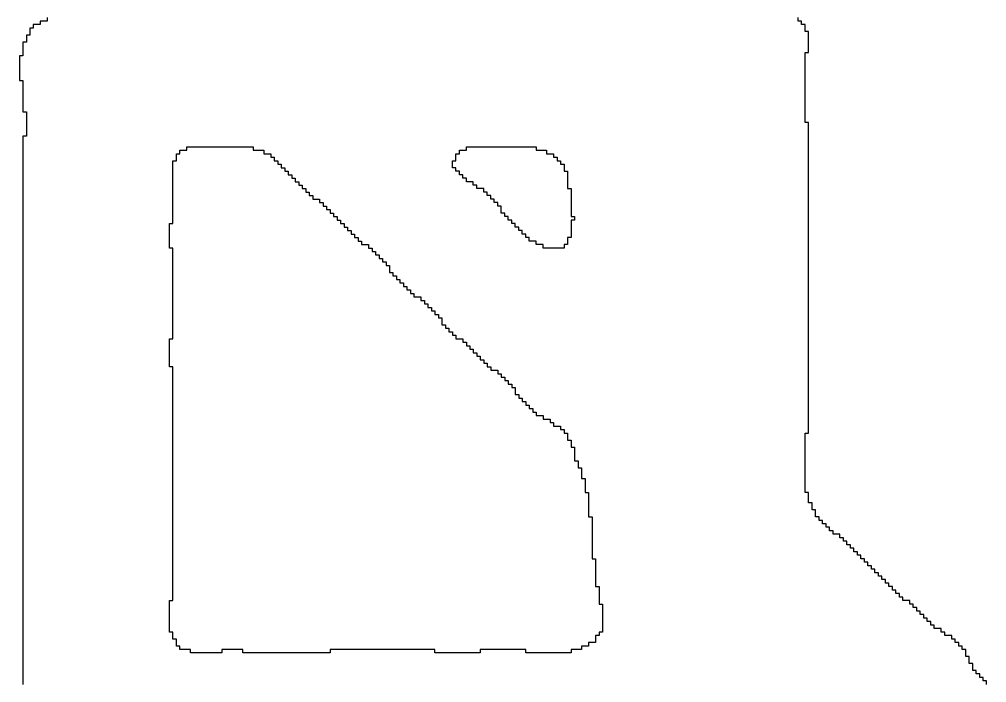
# Model space of a CAD drawing. Header units: millimetres. Extents: x 9.6 to 105, y 7.6 to 66.9.
# Drawn here: x 87.5016 to 87.8803, y 23.5516 to 23.8113 of the extents above; entities that cross this region are included whole.
import ezdxf

# ---------------------------------------------------------------- set-up
doc = ezdxf.new("R2010")
doc.units = ezdxf.units.MM
doc.layers.add('BottomOverlay', color=54, linetype='Continuous')

msp = doc.modelspace()

# ---------------------------------------------------------------- linework, layer by layer
at = {"layer": 'BottomOverlay'}
for p, q in [((87.51257, 23.81065), (87.50984, 23.81065)), ((87.50984, 23.81065), (87.50984, 23.80928)), ((87.51257, 23.81201), (87.51257, 23.81065)), ((87.80648, 23.81065), (87.80648, 23.81201)), ((87.80784, 23.81065), (87.80648, 23.81065)), ((87.80784, 23.80928), (87.80784, 23.81065)), ((87.5071, 23.80791), (87.50573, 23.80791)), ((87.50573, 23.80791), (87.50573, 23.80655)), ((87.50984, 23.80928), (87.5071, 23.80928)), ((87.5071, 23.80928), (87.5071, 23.80791)), ((87.80921, 23.80928), (87.80784, 23.80928)), ((87.80921, 23.80791), (87.80921, 23.80928)), ((87.80921, 23.80655), (87.80921, 23.80791)), ((87.50573, 23.80518), (87.50437, 23.80518)), ((87.50437, 23.80518), (87.50437, 23.80381)), ((87.50437, 23.80381), (87.50437, 23.80245)), ((87.50573, 23.80655), (87.50573, 23.80518)), ((87.81058, 23.80655), (87.80921, 23.80655)), ((87.81058, 23.80518), (87.81058, 23.80655)), ((87.81058, 23.80381), (87.81058, 23.80518)), ((87.81058, 23.80245), (87.81058, 23.80381)), ((87.50437, 23.80245), (87.503, 23.80245)), ((87.503, 23.80245), (87.503, 23.80108)), ((87.503, 23.80108), (87.503, 23.79971)), ((87.503, 23.79971), (87.503, 23.79834)), ((87.81058, 23.80108), (87.81058, 23.80245)), ((87.81058, 23.79971), (87.81058, 23.80108)), ((87.81058, 23.79834), (87.81058, 23.79971)), ((87.503, 23.79698), (87.50163, 23.79698)), ((87.50163, 23.79698), (87.50163, 23.79561)), ((87.50163, 23.79561), (87.50163, 23.79424)), ((87.503, 23.79834), (87.503, 23.79698)), ((87.80921, 23.79698), (87.80921, 23.79834)), ((87.80921, 23.79834), (87.81058, 23.79834)), ((87.80921, 23.79561), (87.80921, 23.79698)), ((87.80921, 23.79424), (87.80921, 23.79561)), ((87.50163, 23.79424), (87.50163, 23.79288)), ((87.50163, 23.79288), (87.50163, 23.79151)), ((87.50163, 23.79151), (87.50163, 23.79014)), ((87.80921, 23.79288), (87.80921, 23.79424)), ((87.80921, 23.79151), (87.80921, 23.79288)), ((87.80921, 23.79014), (87.80921, 23.79151)), ((87.50163, 23.79014), (87.50163, 23.78878)), ((87.50163, 23.78878), (87.50163, 23.78741)), ((87.80921, 23.78878), (87.80921, 23.79014)), ((87.80921, 23.78741), (87.80921, 23.78878)), ((87.50163, 23.78741), (87.503, 23.78741)), ((87.503, 23.78741), (87.503, 23.78604)), ((87.503, 23.78604), (87.503, 23.78467)), ((87.503, 23.78467), (87.503, 23.78331)), ((87.80921, 23.78604), (87.80921, 23.78741)), ((87.80921, 23.78467), (87.80921, 23.78604)), ((87.80921, 23.78331), (87.80921, 23.78467)), ((87.503, 23.78331), (87.503, 23.78194)), ((87.503, 23.78194), (87.503, 23.78057)), ((87.503, 23.78057), (87.503, 23.77921)), ((87.80921, 23.78194), (87.80921, 23.78331)), ((87.80921, 23.78057), (87.80921, 23.78194)), ((87.80921, 23.77921), (87.80921, 23.78057)), ((87.503, 23.77921), (87.503, 23.77784)), ((87.503, 23.77784), (87.503, 23.77647)), ((87.503, 23.77647), (87.503, 23.77511)), ((87.80921, 23.77784), (87.80921, 23.77921)), ((87.80921, 23.77647), (87.80921, 23.77784)), ((87.80921, 23.77511), (87.80921, 23.77647)), ((87.503, 23.77511), (87.50437, 23.77511)), ((87.50437, 23.77511), (87.50437, 23.77374)), ((87.50437, 23.77374), (87.50437, 23.77237)), ((87.80921, 23.77374), (87.80921, 23.77511)), ((87.80921, 23.77237), (87.80921, 23.77374)), ((87.50437, 23.77237), (87.50437, 23.771)), ((87.50437, 23.771), (87.50437, 23.76964)), ((87.50437, 23.76964), (87.50437, 23.76827)), ((87.80921, 23.771), (87.80921, 23.77237)), ((87.81058, 23.771), (87.80921, 23.771)), ((87.81058, 23.76964), (87.81058, 23.771)), ((87.81058, 23.76827), (87.81058, 23.76964)), ((87.50437, 23.76554), (87.503, 23.76554)), ((87.503, 23.76554), (87.503, 23.76417)), ((87.50437, 23.76827), (87.50437, 23.7669)), ((87.50437, 23.7669), (87.50437, 23.76554)), ((87.81058, 23.7669), (87.81058, 23.76827)), ((87.81058, 23.76554), (87.81058, 23.7669)), ((87.81058, 23.76417), (87.81058, 23.76554)), ((87.503, 23.76417), (87.503, 23.7628)), ((87.503, 23.7628), (87.503, 23.76144)), ((87.503, 23.76144), (87.503, 23.76007)), ((87.56725, 23.76007), (87.56725, 23.76144)), ((87.56725, 23.76144), (87.59322, 23.76144)), ((87.59322, 23.76144), (87.59322, 23.76007)), ((87.67661, 23.76007), (87.67661, 23.76144)), ((87.67661, 23.76144), (87.70395, 23.76144)), ((87.70395, 23.76144), (87.70395, 23.76007)), ((87.81058, 23.7628), (87.81058, 23.76417)), ((87.81058, 23.76144), (87.81058, 23.7628)), ((87.81058, 23.76007), (87.81058, 23.76144)), ((87.503, 23.76007), (87.503, 23.7587)), ((87.503, 23.7587), (87.503, 23.75733)), ((87.503, 23.75733), (87.503, 23.75597)), ((87.56315, 23.75733), (87.56315, 23.7587)), ((87.56315, 23.7587), (87.56451, 23.7587)), ((87.56315, 23.75597), (87.56315, 23.75733)), ((87.56451, 23.7587), (87.56451, 23.76007)), ((87.56451, 23.76007), (87.56725, 23.76007)), ((87.59322, 23.76007), (87.59732, 23.76007)), ((87.59732, 23.76007), (87.59732, 23.7587)), ((87.59732, 23.7587), (87.60006, 23.7587)), ((87.60006, 23.7587), (87.60006, 23.75733)), ((87.60006, 23.75733), (87.60142, 23.75733)), ((87.60142, 23.75733), (87.60142, 23.75597)), ((87.67251, 23.75733), (87.67251, 23.7587)), ((87.67251, 23.7587), (87.67388, 23.7587)), ((87.67251, 23.75597), (87.67251, 23.75733)), ((87.67388, 23.7587), (87.67388, 23.76007)), ((87.67388, 23.76007), (87.67661, 23.76007)), ((87.70395, 23.76007), (87.70805, 23.76007)), ((87.70805, 23.76007), (87.70805, 23.7587)), ((87.70805, 23.7587), (87.71078, 23.7587)), ((87.71078, 23.7587), (87.71078, 23.75733)), ((87.71078, 23.75733), (87.71215, 23.75733)), ((87.71215, 23.75733), (87.71215, 23.75597)), ((87.81058, 23.7587), (87.81058, 23.76007)), ((87.81058, 23.75733), (87.81058, 23.7587)), ((87.81058, 23.75597), (87.81058, 23.75733)), ((87.503, 23.75597), (87.503, 23.7546)), ((87.503, 23.7546), (87.503, 23.75323)), ((87.56178, 23.7546), (87.56178, 23.75597)), ((87.56178, 23.75597), (87.56315, 23.75597)), ((87.56178, 23.75323), (87.56178, 23.7546)), ((87.60142, 23.75597), (87.60279, 23.75597)), ((87.60279, 23.75597), (87.60279, 23.7546)), ((87.60279, 23.7546), (87.60416, 23.7546)), ((87.60416, 23.7546), (87.60416, 23.75323)), ((87.67114, 23.7546), (87.67114, 23.75597)), ((87.67114, 23.75597), (87.67251, 23.75597)), ((87.67114, 23.75323), (87.67114, 23.7546)), ((87.71215, 23.75597), (87.71352, 23.75597)), ((87.71352, 23.75597), (87.71352, 23.7546)), ((87.71352, 23.7546), (87.71489, 23.7546)), ((87.71489, 23.7546), (87.71489, 23.75323)), ((87.81058, 23.7546), (87.81058, 23.75597)), ((87.81058, 23.75323), (87.81058, 23.7546)), ((87.503, 23.75323), (87.503, 23.75187)), ((87.503, 23.75187), (87.503, 23.7505)), ((87.503, 23.7505), (87.503, 23.74913)), ((87.56178, 23.75187), (87.56178, 23.75323)), ((87.56178, 23.7505), (87.56178, 23.75187)), ((87.56178, 23.74913), (87.56178, 23.7505)), ((87.60416, 23.75323), (87.60552, 23.75323)), ((87.60552, 23.75323), (87.60552, 23.75187)), ((87.60552, 23.75187), (87.60689, 23.75187)), ((87.60689, 23.75187), (87.60689, 23.7505)), ((87.60689, 23.7505), (87.60826, 23.7505)), ((87.60826, 23.7505), (87.60826, 23.74913)), ((87.67251, 23.75323), (87.67114, 23.75323)), ((87.67251, 23.75187), (87.67251, 23.75323)), ((87.67388, 23.75187), (87.67251, 23.75187)), ((87.67388, 23.7505), (87.67388, 23.75187)), ((87.67524, 23.7505), (87.67388, 23.7505)), ((87.67524, 23.74913), (87.67524, 23.7505)), ((87.71489, 23.75323), (87.71489, 23.75187)), ((87.71489, 23.75187), (87.71625, 23.75187)), ((87.71625, 23.75187), (87.71625, 23.7505)), ((87.71625, 23.7505), (87.71625, 23.74913)), ((87.81058, 23.75187), (87.81058, 23.75323)), ((87.81058, 23.7505), (87.81058, 23.75187)), ((87.81058, 23.74913), (87.81058, 23.7505)), ((87.503, 23.74913), (87.503, 23.74777)), ((87.503, 23.74777), (87.503, 23.7464)), ((87.503, 23.7464), (87.503, 23.74503)), ((87.56178, 23.74777), (87.56178, 23.74913)), ((87.56178, 23.7464), (87.56178, 23.74777)), ((87.56178, 23.74503), (87.56178, 23.7464)), ((87.60826, 23.74913), (87.60963, 23.74913)), ((87.60963, 23.74913), (87.60963, 23.74777)), ((87.60963, 23.74777), (87.61099, 23.74777)), ((87.61099, 23.74777), (87.61099, 23.7464)), ((87.61099, 23.7464), (87.61236, 23.7464)), ((87.61236, 23.7464), (87.61236, 23.74503)), ((87.67661, 23.74913), (87.67524, 23.74913)), ((87.67661, 23.74777), (87.67661, 23.74913)), ((87.67934, 23.74777), (87.67661, 23.74777)), ((87.67934, 23.7464), (87.67934, 23.74777)), ((87.68071, 23.7464), (87.67934, 23.7464)), ((87.68071, 23.74503), (87.68071, 23.7464)), ((87.71625, 23.74913), (87.71625, 23.74777)), ((87.71625, 23.74777), (87.71625, 23.7464)), ((87.71625, 23.7464), (87.71625, 23.74503)), ((87.81058, 23.74777), (87.81058, 23.74913)), ((87.81058, 23.7464), (87.81058, 23.74777)), ((87.81058, 23.74503), (87.81058, 23.7464)), ((87.503, 23.74503), (87.503, 23.74366)), ((87.503, 23.74366), (87.503, 23.7423)), ((87.503, 23.7423), (87.503, 23.74093)), ((87.56178, 23.74366), (87.56178, 23.74503)), ((87.56178, 23.7423), (87.56178, 23.74366)), ((87.56178, 23.74093), (87.56178, 23.7423)), ((87.61236, 23.74503), (87.61373, 23.74503)), ((87.61373, 23.74503), (87.61373, 23.74366)), ((87.61373, 23.74366), (87.6151, 23.74366)), ((87.6151, 23.74366), (87.6151, 23.7423)), ((87.6151, 23.7423), (87.61646, 23.7423)), ((87.61646, 23.7423), (87.61646, 23.74093)), ((87.68344, 23.74503), (87.68071, 23.74503)), ((87.68344, 23.74366), (87.68344, 23.74503)), ((87.68481, 23.74366), (87.68344, 23.74366)), ((87.68481, 23.7423), (87.68481, 23.74366)), ((87.68618, 23.7423), (87.68481, 23.7423)), ((87.68618, 23.74093), (87.68618, 23.7423)), ((87.71625, 23.74503), (87.71762, 23.74503)), ((87.71762, 23.74503), (87.71762, 23.74366)), ((87.71762, 23.74366), (87.71762, 23.7423)), ((87.71762, 23.7423), (87.71762, 23.74093)), ((87.81058, 23.74366), (87.81058, 23.74503)), ((87.81058, 23.7423), (87.81058, 23.74366)), ((87.81058, 23.74093), (87.81058, 23.7423)), ((87.503, 23.74093), (87.503, 23.73956)), ((87.503, 23.73956), (87.503, 23.73819)), ((87.56178, 23.73956), (87.56178, 23.74093)), ((87.56178, 23.73819), (87.56178, 23.73956)), ((87.61646, 23.74093), (87.61919, 23.74093)), ((87.61919, 23.74093), (87.61919, 23.73956)), ((87.61919, 23.73956), (87.62056, 23.73956)), ((87.62056, 23.73956), (87.62056, 23.73819)), ((87.68755, 23.74093), (87.68618, 23.74093)), ((87.68755, 23.73956), (87.68755, 23.74093)), ((87.68891, 23.73956), (87.68755, 23.73956)), ((87.68891, 23.73819), (87.68891, 23.73956)), ((87.71762, 23.74093), (87.71762, 23.73956)), ((87.71762, 23.73956), (87.71762, 23.73819)), ((87.81058, 23.73956), (87.81058, 23.74093)), ((87.81058, 23.73819), (87.81058, 23.73956)), ((87.503, 23.73819), (87.503, 23.73683)), ((87.503, 23.73683), (87.503, 23.73546)), ((87.503, 23.73546), (87.503, 23.7341)), ((87.56178, 23.73683), (87.56178, 23.73819)), ((87.56178, 23.73546), (87.56178, 23.73683)), ((87.56178, 23.7341), (87.56178, 23.73546)), ((87.62056, 23.73819), (87.62193, 23.73819)), ((87.62193, 23.73819), (87.62193, 23.73683)), ((87.62193, 23.73683), (87.6233, 23.73683)), ((87.6233, 23.73683), (87.6233, 23.73546)), ((87.6233, 23.73546), (87.62466, 23.73546)), ((87.62466, 23.73546), (87.62466, 23.7341)), ((87.69028, 23.73819), (87.68891, 23.73819)), ((87.69028, 23.73683), (87.69028, 23.73819)), ((87.69028, 23.73546), (87.69028, 23.73683)), ((87.69165, 23.73546), (87.69028, 23.73546)), ((87.69165, 23.7341), (87.69165, 23.73546)), ((87.71762, 23.73819), (87.71762, 23.73683)), ((87.71762, 23.73683), (87.71762, 23.73546)), ((87.71762, 23.73546), (87.71762, 23.7341)), ((87.81058, 23.73683), (87.81058, 23.73819)), ((87.81058, 23.73546), (87.81058, 23.73683)), ((87.81058, 23.7341), (87.81058, 23.73546)), ((87.503, 23.7341), (87.503, 23.73273)), ((87.503, 23.73273), (87.503, 23.73136)), ((87.503, 23.73136), (87.503, 23.72999)), ((87.56041, 23.72999), (87.56041, 23.73136)), ((87.56041, 23.73136), (87.56178, 23.73136)), ((87.56178, 23.73273), (87.56178, 23.7341)), ((87.56178, 23.73136), (87.56178, 23.73273)), ((87.62466, 23.7341), (87.62603, 23.7341)), ((87.62603, 23.7341), (87.62603, 23.73273)), ((87.62603, 23.73273), (87.6274, 23.73273)), ((87.6274, 23.73273), (87.6274, 23.73136)), ((87.6274, 23.73136), (87.62876, 23.73136)), ((87.62876, 23.73136), (87.62876, 23.72999)), ((87.69301, 23.7341), (87.69165, 23.7341)), ((87.69301, 23.73273), (87.69301, 23.7341)), ((87.69438, 23.73273), (87.69301, 23.73273)), ((87.69438, 23.73136), (87.69438, 23.73273)), ((87.69575, 23.73136), (87.69438, 23.73136)), ((87.69575, 23.72999), (87.69575, 23.73136)), ((87.71762, 23.7341), (87.71899, 23.7341)), ((87.71899, 23.73273), (87.71762, 23.73273)), ((87.71762, 23.73273), (87.71762, 23.73136)), ((87.71762, 23.73136), (87.71762, 23.72999)), ((87.71899, 23.7341), (87.71899, 23.73273)), ((87.81058, 23.73273), (87.81058, 23.7341)), ((87.81058, 23.73136), (87.81058, 23.73273)), ((87.81058, 23.72999), (87.81058, 23.73136)), ((87.503, 23.72999), (87.503, 23.72863)), ((87.503, 23.72863), (87.503, 23.72726)), ((87.503, 23.72726), (87.503, 23.72589)), ((87.56041, 23.72863), (87.56041, 23.72999)), ((87.56041, 23.72726), (87.56041, 23.72863)), ((87.56041, 23.72589), (87.56041, 23.72726)), ((87.62876, 23.72999), (87.63013, 23.72999)), ((87.63013, 23.72999), (87.63013, 23.72863)), ((87.63013, 23.72863), (87.6315, 23.72863)), ((87.6315, 23.72863), (87.6315, 23.72726)), ((87.6315, 23.72726), (87.63287, 23.72726)), ((87.63287, 23.72726), (87.63287, 23.72589)), ((87.69711, 23.72999), (87.69575, 23.72999)), ((87.69711, 23.72863), (87.69711, 23.72999)), ((87.69848, 23.72863), (87.69711, 23.72863)), ((87.69848, 23.72726), (87.69848, 23.72863)), ((87.69985, 23.72726), (87.69848, 23.72726)), ((87.69985, 23.72589), (87.69985, 23.72726)), ((87.71762, 23.72999), (87.71762, 23.72863)), ((87.71762, 23.72863), (87.71762, 23.72726)), ((87.71762, 23.72726), (87.71762, 23.72589)), ((87.81058, 23.72863), (87.81058, 23.72999)), ((87.81058, 23.72726), (87.81058, 23.72863)), ((87.81058, 23.72589), (87.81058, 23.72726)), ((87.503, 23.72589), (87.503, 23.72452)), ((87.503, 23.72452), (87.503, 23.72316)), ((87.56041, 23.72452), (87.56041, 23.72589)), ((87.56041, 23.72316), (87.56041, 23.72452)), ((87.63287, 23.72589), (87.63423, 23.72589)), ((87.63423, 23.72589), (87.63423, 23.72452)), ((87.63423, 23.72452), (87.6356, 23.72452)), ((87.6356, 23.72452), (87.6356, 23.72316)), ((87.70122, 23.72589), (87.69985, 23.72589)), ((87.70122, 23.72452), (87.70122, 23.72589)), ((87.70395, 23.72452), (87.70122, 23.72452)), ((87.70395, 23.72316), (87.70395, 23.72452)), ((87.71762, 23.72589), (87.71625, 23.72589)), ((87.71625, 23.72589), (87.71625, 23.72452)), ((87.71625, 23.72452), (87.71625, 23.72316)), ((87.81058, 23.72452), (87.81058, 23.72589)), ((87.81058, 23.72316), (87.81058, 23.72452)), ((87.503, 23.72316), (87.503, 23.72179)), ((87.503, 23.72179), (87.503, 23.72042)), ((87.503, 23.72042), (87.503, 23.71906)), ((87.56041, 23.72179), (87.56041, 23.72316)), ((87.56178, 23.72179), (87.56041, 23.72179)), ((87.56178, 23.72042), (87.56178, 23.72179)), ((87.56178, 23.71906), (87.56178, 23.72042)), ((87.6356, 23.72316), (87.63833, 23.72316)), ((87.63833, 23.72316), (87.63833, 23.72179)), ((87.63833, 23.72179), (87.6397, 23.72179)), ((87.6397, 23.72179), (87.6397, 23.72042)), ((87.6397, 23.72042), (87.64107, 23.72042)), ((87.64107, 23.72042), (87.64107, 23.71906)), ((87.70669, 23.72316), (87.70395, 23.72316)), ((87.70669, 23.72179), (87.70669, 23.72316)), ((87.71489, 23.72179), (87.70669, 23.72179)), ((87.71625, 23.72316), (87.71489, 23.72316)), ((87.71489, 23.72316), (87.71489, 23.72179)), ((87.81058, 23.72179), (87.81058, 23.72316)), ((87.81058, 23.72042), (87.81058, 23.72179)), ((87.81058, 23.71906), (87.81058, 23.72042)), ((87.503, 23.71906), (87.503, 23.71769)), ((87.503, 23.71769), (87.503, 23.71632)), ((87.503, 23.71632), (87.503, 23.71496)), ((87.56178, 23.71769), (87.56178, 23.71906)), ((87.56178, 23.71632), (87.56178, 23.71769)), ((87.56178, 23.71496), (87.56178, 23.71632)), ((87.64107, 23.71906), (87.64243, 23.71906)), ((87.64243, 23.71906), (87.64243, 23.71769)), ((87.64243, 23.71769), (87.6438, 23.71769)), ((87.6438, 23.71769), (87.6438, 23.71632)), ((87.6438, 23.71632), (87.64517, 23.71632)), ((87.64517, 23.71632), (87.64517, 23.71496)), ((87.81058, 23.71769), (87.81058, 23.71906)), ((87.81058, 23.71632), (87.81058, 23.71769)), ((87.81058, 23.71496), (87.81058, 23.71632)), ((87.503, 23.71496), (87.503, 23.71359)), ((87.503, 23.71359), (87.503, 23.71222)), ((87.503, 23.71222), (87.503, 23.71085)), ((87.56178, 23.71359), (87.56178, 23.71496)), ((87.56178, 23.71222), (87.56178, 23.71359)), ((87.56178, 23.71085), (87.56178, 23.71222)), ((87.64517, 23.71496), (87.64654, 23.71496)), ((87.64654, 23.71496), (87.64654, 23.71359)), ((87.64654, 23.71359), (87.64654, 23.71222)), ((87.64654, 23.71222), (87.6479, 23.71222)), ((87.6479, 23.71222), (87.6479, 23.71085)), ((87.81058, 23.71359), (87.81058, 23.71496)), ((87.81058, 23.71222), (87.81058, 23.71359)), ((87.81058, 23.71085), (87.81058, 23.71222)), ((87.503, 23.71085), (87.503, 23.70949)), ((87.503, 23.70949), (87.503, 23.70812)), ((87.503, 23.70812), (87.503, 23.70675)), ((87.56178, 23.70949), (87.56178, 23.71085)), ((87.56178, 23.70812), (87.56178, 23.70949)), ((87.56178, 23.70675), (87.56178, 23.70812)), ((87.6479, 23.71085), (87.64927, 23.71085)), ((87.64927, 23.71085), (87.64927, 23.70949)), ((87.64927, 23.70949), (87.65064, 23.70949)), ((87.65064, 23.70949), (87.65064, 23.70812)), ((87.65064, 23.70812), (87.652, 23.70812)), ((87.652, 23.70812), (87.652, 23.70675)), ((87.81058, 23.70949), (87.81058, 23.71085)), ((87.81058, 23.70812), (87.81058, 23.70949)), ((87.81058, 23.70675), (87.81058, 23.70812)), ((87.503, 23.70675), (87.503, 23.70539)), ((87.503, 23.70539), (87.503, 23.70402)), ((87.56178, 23.70539), (87.56178, 23.70675)), ((87.56178, 23.70402), (87.56178, 23.70539)), ((87.652, 23.70675), (87.65337, 23.70675)), ((87.65337, 23.70675), (87.65337, 23.70539)), ((87.65337, 23.70539), (87.65474, 23.70539)), ((87.65474, 23.70539), (87.65474, 23.70402)), ((87.81058, 23.70539), (87.81058, 23.70675)), ((87.81058, 23.70402), (87.81058, 23.70539)), ((87.503, 23.70402), (87.503, 23.70265)), ((87.503, 23.70265), (87.503, 23.70129)), ((87.503, 23.70129), (87.503, 23.69992)), ((87.56178, 23.70265), (87.56178, 23.70402)), ((87.56178, 23.70129), (87.56178, 23.70265)), ((87.56178, 23.69992), (87.56178, 23.70129)), ((87.65474, 23.70402), (87.6561, 23.70402)), ((87.6561, 23.70402), (87.6561, 23.70265)), ((87.6561, 23.70265), (87.65884, 23.70265)), ((87.65884, 23.70265), (87.65884, 23.70129)), ((87.65884, 23.70129), (87.66021, 23.70129)), ((87.66021, 23.70129), (87.66021, 23.69992)), ((87.81058, 23.70265), (87.81058, 23.70402)), ((87.81058, 23.70129), (87.81058, 23.70265)), ((87.81058, 23.69992), (87.81058, 23.70129)), ((87.503, 23.69992), (87.503, 23.69855)), ((87.503, 23.69855), (87.503, 23.69719)), ((87.503, 23.69719), (87.503, 23.69582)), ((87.56178, 23.69855), (87.56178, 23.69992)), ((87.56178, 23.69719), (87.56178, 23.69855)), ((87.56178, 23.69582), (87.56178, 23.69719)), ((87.66021, 23.69992), (87.66157, 23.69992)), ((87.66157, 23.69992), (87.66157, 23.69855)), ((87.66157, 23.69855), (87.66294, 23.69855)), ((87.66294, 23.69855), (87.66294, 23.69719)), ((87.66294, 23.69719), (87.66431, 23.69719)), ((87.66431, 23.69719), (87.66431, 23.69582)), ((87.81058, 23.69855), (87.81058, 23.69992)), ((87.81058, 23.69719), (87.81058, 23.69855)), ((87.81058, 23.69582), (87.81058, 23.69719)), ((87.503, 23.69582), (87.503, 23.69445)), ((87.503, 23.69445), (87.503, 23.69308)), ((87.503, 23.69308), (87.503, 23.69172)), ((87.56178, 23.69445), (87.56178, 23.69582)), ((87.56178, 23.69308), (87.56178, 23.69445)), ((87.56178, 23.69172), (87.56178, 23.69308)), ((87.66431, 23.69582), (87.66567, 23.69582)), ((87.66567, 23.69582), (87.66567, 23.69445)), ((87.66567, 23.69445), (87.66704, 23.69445)), ((87.66704, 23.69445), (87.66704, 23.69308)), ((87.66704, 23.69308), (87.66704, 23.69172)), ((87.81058, 23.69445), (87.81058, 23.69582)), ((87.81058, 23.69308), (87.81058, 23.69445)), ((87.81058, 23.69172), (87.81058, 23.69308)), ((87.503, 23.69172), (87.503, 23.69035)), ((87.503, 23.69035), (87.503, 23.68898)), ((87.56178, 23.69035), (87.56178, 23.69172)), ((87.56178, 23.68898), (87.56178, 23.69035)), ((87.66704, 23.69172), (87.66841, 23.69172)), ((87.66841, 23.69172), (87.66841, 23.69035)), ((87.66841, 23.69035), (87.66977, 23.69035)), ((87.66977, 23.69035), (87.66977, 23.68898)), ((87.81058, 23.69035), (87.81058, 23.69172)), ((87.81058, 23.68898), (87.81058, 23.69035)), ((87.503, 23.68898), (87.503, 23.68762)), ((87.503, 23.68762), (87.503, 23.68625)), ((87.503, 23.68625), (87.503, 23.68488)), ((87.56041, 23.68488), (87.56041, 23.68625)), ((87.56041, 23.68625), (87.56178, 23.68625)), ((87.56178, 23.68762), (87.56178, 23.68898)), ((87.56178, 23.68625), (87.56178, 23.68762)), ((87.66977, 23.68898), (87.67114, 23.68898)), ((87.67114, 23.68898), (87.67114, 23.68762)), ((87.67114, 23.68762), (87.67251, 23.68762)), ((87.67251, 23.68762), (87.67251, 23.68625)), ((87.67251, 23.68625), (87.67524, 23.68625)), ((87.67524, 23.68625), (87.67524, 23.68488)), ((87.81058, 23.68762), (87.81058, 23.68898)), ((87.81058, 23.68625), (87.81058, 23.68762)), ((87.81058, 23.68488), (87.81058, 23.68625)), ((87.503, 23.68488), (87.503, 23.68352)), ((87.503, 23.68352), (87.503, 23.68215)), ((87.503, 23.68215), (87.503, 23.68078)), ((87.56041, 23.68352), (87.56041, 23.68488)), ((87.56041, 23.68215), (87.56041, 23.68352)), ((87.56041, 23.68078), (87.56041, 23.68215)), ((87.67524, 23.68488), (87.67661, 23.68488)), ((87.67661, 23.68488), (87.67661, 23.68352)), ((87.67661, 23.68352), (87.67798, 23.68352)), ((87.67798, 23.68352), (87.67798, 23.68215)), ((87.67798, 23.68215), (87.67934, 23.68215)), ((87.67934, 23.68215), (87.67934, 23.68078)), ((87.81058, 23.68352), (87.81058, 23.68488)), ((87.81058, 23.68215), (87.81058, 23.68352)), ((87.81058, 23.68078), (87.81058, 23.68215)), ((87.503, 23.68078), (87.503, 23.67941)), ((87.503, 23.67941), (87.503, 23.67805)), ((87.503, 23.67805), (87.503, 23.67668)), ((87.56041, 23.67941), (87.56041, 23.68078)), ((87.56041, 23.67805), (87.56041, 23.67941)), ((87.56041, 23.67668), (87.56041, 23.67805)), ((87.67934, 23.68078), (87.68071, 23.68078)), ((87.68071, 23.68078), (87.68071, 23.67941)), ((87.68071, 23.67941), (87.68208, 23.67941)), ((87.68208, 23.67941), (87.68208, 23.67805)), ((87.68208, 23.67805), (87.68344, 23.67805)), ((87.68344, 23.67805), (87.68344, 23.67668)), ((87.81058, 23.67941), (87.81058, 23.68078)), ((87.81058, 23.67805), (87.81058, 23.67941)), ((87.81058, 23.67668), (87.81058, 23.67805)), ((87.503, 23.67668), (87.503, 23.67531)), ((87.503, 23.67531), (87.503, 23.67395)), ((87.56041, 23.67531), (87.56041, 23.67668)), ((87.56178, 23.67531), (87.56041, 23.67531)), ((87.56178, 23.67395), (87.56178, 23.67531)), ((87.68344, 23.67668), (87.68481, 23.67668)), ((87.68481, 23.67668), (87.68481, 23.67531)), ((87.68481, 23.67531), (87.68618, 23.67531)), ((87.68618, 23.67531), (87.68618, 23.67395)), ((87.81058, 23.67531), (87.81058, 23.67668)), ((87.81058, 23.67395), (87.81058, 23.67531)), ((87.503, 23.67395), (87.503, 23.67258)), ((87.503, 23.67258), (87.503, 23.67121)), ((87.503, 23.67121), (87.503, 23.66985)), ((87.56178, 23.67258), (87.56178, 23.67395)), ((87.56178, 23.67121), (87.56178, 23.67258)), ((87.56178, 23.66985), (87.56178, 23.67121)), ((87.68618, 23.67395), (87.68891, 23.67395)), ((87.68891, 23.67395), (87.68891, 23.67258)), ((87.68891, 23.67258), (87.69028, 23.67258)), ((87.69028, 23.67258), (87.69028, 23.67121)), ((87.69028, 23.67121), (87.69165, 23.67121)), ((87.69165, 23.67121), (87.69165, 23.66985)), ((87.81058, 23.67258), (87.81058, 23.67395)), ((87.81058, 23.67121), (87.81058, 23.67258)), ((87.81058, 23.66985), (87.81058, 23.67121)), ((87.503, 23.66985), (87.503, 23.66848)), ((87.503, 23.66848), (87.503, 23.66711)), ((87.503, 23.66711), (87.503, 23.66574)), ((87.56178, 23.66848), (87.56178, 23.66985)), ((87.56178, 23.66711), (87.56178, 23.66848)), ((87.56178, 23.66574), (87.56178, 23.66711)), ((87.69165, 23.66985), (87.69301, 23.66985)), ((87.69301, 23.66985), (87.69301, 23.66848)), ((87.69301, 23.66848), (87.69438, 23.66848)), ((87.69438, 23.66848), (87.69438, 23.66711)), ((87.69438, 23.66711), (87.69575, 23.66711)), ((87.69575, 23.66711), (87.69575, 23.66574)), ((87.81058, 23.66848), (87.81058, 23.66985)), ((87.81058, 23.66711), (87.81058, 23.66848)), ((87.81058, 23.66574), (87.81058, 23.66711)), ((87.503, 23.66574), (87.503, 23.66438)), ((87.503, 23.66438), (87.503, 23.66301)), ((87.503, 23.66301), (87.503, 23.66164)), ((87.56178, 23.66438), (87.56178, 23.66574)), ((87.56178, 23.66301), (87.56178, 23.66438)), ((87.56178, 23.66164), (87.56178, 23.66301)), ((87.69575, 23.66574), (87.69575, 23.66438)), ((87.69575, 23.66438), (87.69711, 23.66438)), ((87.69711, 23.66438), (87.69711, 23.66301)), ((87.69711, 23.66301), (87.69848, 23.66301)), ((87.69848, 23.66301), (87.69848, 23.66164)), ((87.81058, 23.66438), (87.81058, 23.66574)), ((87.81058, 23.66301), (87.81058, 23.66438)), ((87.81058, 23.66164), (87.81058, 23.66301)), ((87.503, 23.66164), (87.503, 23.66028)), ((87.503, 23.66028), (87.503, 23.65891)), ((87.503, 23.65891), (87.503, 23.65754)), ((87.56178, 23.66028), (87.56178, 23.66164)), ((87.56178, 23.65891), (87.56178, 23.66028)), ((87.56178, 23.65754), (87.56178, 23.65891)), ((87.69848, 23.66164), (87.69985, 23.66164)), ((87.69985, 23.66164), (87.69985, 23.66028)), ((87.69985, 23.66028), (87.70122, 23.66028)), ((87.70122, 23.66028), (87.70122, 23.65891)), ((87.70122, 23.65891), (87.70258, 23.65891)), ((87.70258, 23.65891), (87.70258, 23.65754)), ((87.81058, 23.66028), (87.81058, 23.66164)), ((87.81058, 23.65891), (87.81058, 23.66028)), ((87.81058, 23.65754), (87.81058, 23.65891)), ((87.503, 23.65754), (87.503, 23.65618)), ((87.503, 23.65618), (87.503, 23.65481)), ((87.56178, 23.65618), (87.56178, 23.65754)), ((87.56178, 23.65481), (87.56178, 23.65618)), ((87.70258, 23.65754), (87.70395, 23.65754)), ((87.70395, 23.65754), (87.70395, 23.65618)), ((87.70395, 23.65618), (87.70669, 23.65618)), ((87.70669, 23.65618), (87.70669, 23.65481)), ((87.81058, 23.65618), (87.81058, 23.65754)), ((87.81058, 23.65481), (87.81058, 23.65618)), ((87.503, 23.65481), (87.503, 23.65344)), ((87.503, 23.65344), (87.503, 23.65207)), ((87.503, 23.65207), (87.503, 23.65071)), ((87.56178, 23.65344), (87.56178, 23.65481)), ((87.56178, 23.65207), (87.56178, 23.65344)), ((87.56178, 23.65071), (87.56178, 23.65207)), ((87.70669, 23.65481), (87.70942, 23.65481)), ((87.70942, 23.65481), (87.70942, 23.65344)), ((87.70942, 23.65344), (87.71078, 23.65344)), ((87.71078, 23.65344), (87.71078, 23.65207)), ((87.71078, 23.65207), (87.71352, 23.65207)), ((87.71352, 23.65207), (87.71352, 23.65071)), ((87.81058, 23.65344), (87.81058, 23.65481)), ((87.81058, 23.65207), (87.81058, 23.65344)), ((87.81058, 23.65071), (87.81058, 23.65207)), ((87.503, 23.65071), (87.503, 23.64934)), ((87.503, 23.64934), (87.503, 23.64797)), ((87.503, 23.64797), (87.503, 23.6466)), ((87.56178, 23.64934), (87.56178, 23.65071)), ((87.56178, 23.64797), (87.56178, 23.64934)), ((87.56178, 23.6466), (87.56178, 23.64797)), ((87.71352, 23.65071), (87.71489, 23.65071)), ((87.71489, 23.65071), (87.71489, 23.64934)), ((87.71489, 23.64934), (87.71625, 23.64934)), ((87.71625, 23.64934), (87.71625, 23.64797)), ((87.71625, 23.64797), (87.71625, 23.6466)), ((87.80921, 23.64797), (87.80921, 23.64934)), ((87.80921, 23.64934), (87.81058, 23.64934)), ((87.80921, 23.6466), (87.80921, 23.64797)), ((87.81058, 23.64934), (87.81058, 23.65071)), ((87.503, 23.6466), (87.503, 23.64524)), ((87.503, 23.64524), (87.503, 23.64387)), ((87.503, 23.64387), (87.503, 23.64251)), ((87.56178, 23.64524), (87.56178, 23.6466)), ((87.56178, 23.64387), (87.56178, 23.64524)), ((87.56178, 23.64251), (87.56178, 23.64387)), ((87.71625, 23.6466), (87.71762, 23.6466)), ((87.71762, 23.6466), (87.71762, 23.64524)), ((87.71762, 23.64524), (87.71762, 23.64387)), ((87.71762, 23.64387), (87.71899, 23.64387)), ((87.71899, 23.64387), (87.71899, 23.64251)), ((87.80921, 23.64524), (87.80921, 23.6466)), ((87.80921, 23.64387), (87.80921, 23.64524)), ((87.80921, 23.64251), (87.80921, 23.64387)), ((87.503, 23.64251), (87.503, 23.64114)), ((87.503, 23.64114), (87.503, 23.63977)), ((87.56178, 23.64114), (87.56178, 23.64251)), ((87.56178, 23.63977), (87.56178, 23.64114)), ((87.71899, 23.64251), (87.71899, 23.64114)), ((87.71899, 23.64114), (87.71899, 23.63977)), ((87.80921, 23.64114), (87.80921, 23.64251)), ((87.80921, 23.63977), (87.80921, 23.64114)), ((87.503, 23.63977), (87.503, 23.6384)), ((87.503, 23.6384), (87.503, 23.63704)), ((87.503, 23.63704), (87.503, 23.63567)), ((87.56178, 23.6384), (87.56178, 23.63977)), ((87.56178, 23.63704), (87.56178, 23.6384)), ((87.56178, 23.63567), (87.56178, 23.63704)), ((87.71899, 23.63977), (87.71899, 23.6384)), ((87.71899, 23.6384), (87.72035, 23.6384)), ((87.72035, 23.6384), (87.72035, 23.63704)), ((87.72035, 23.63704), (87.72035, 23.63567)), ((87.80921, 23.6384), (87.80921, 23.63977)), ((87.80921, 23.63704), (87.80921, 23.6384)), ((87.80921, 23.63567), (87.80921, 23.63704)), ((87.503, 23.63567), (87.503, 23.6343)), ((87.503, 23.6343), (87.503, 23.63293)), ((87.503, 23.63293), (87.503, 23.63157)), ((87.56178, 23.6343), (87.56178, 23.63567)), ((87.56178, 23.63293), (87.56178, 23.6343)), ((87.56178, 23.63157), (87.56178, 23.63293)), ((87.72035, 23.63567), (87.72172, 23.63567)), ((87.72172, 23.63567), (87.72172, 23.6343)), ((87.72172, 23.6343), (87.72172, 23.63293)), ((87.72172, 23.63293), (87.72172, 23.63157)), ((87.80921, 23.6343), (87.80921, 23.63567)), ((87.80921, 23.63293), (87.80921, 23.6343)), ((87.80921, 23.63157), (87.80921, 23.63293)), ((87.503, 23.63157), (87.503, 23.6302)), ((87.503, 23.6302), (87.503, 23.62884)), ((87.503, 23.62884), (87.503, 23.62747)), ((87.56178, 23.6302), (87.56178, 23.63157)), ((87.56178, 23.62884), (87.56178, 23.6302)), ((87.56178, 23.62747), (87.56178, 23.62884)), ((87.72172, 23.63157), (87.72309, 23.63157)), ((87.72309, 23.63157), (87.72309, 23.6302)), ((87.72309, 23.6302), (87.72309, 23.62884)), ((87.72309, 23.62884), (87.72309, 23.62747)), ((87.80921, 23.6302), (87.80921, 23.63157)), ((87.80921, 23.62884), (87.80921, 23.6302)), ((87.80921, 23.62747), (87.80921, 23.62884)), ((87.503, 23.62747), (87.503, 23.6261)), ((87.503, 23.6261), (87.503, 23.62473)), ((87.56178, 23.6261), (87.56178, 23.62747)), ((87.56178, 23.62473), (87.56178, 23.6261)), ((87.72309, 23.62747), (87.72309, 23.6261)), ((87.72309, 23.6261), (87.72445, 23.6261)), ((87.72445, 23.6261), (87.72445, 23.62473)), ((87.80921, 23.6261), (87.80921, 23.62747)), ((87.81058, 23.6261), (87.80921, 23.6261)), ((87.81058, 23.62473), (87.81058, 23.6261)), ((87.503, 23.62473), (87.503, 23.62337)), ((87.503, 23.62337), (87.503, 23.622)), ((87.503, 23.622), (87.503, 23.62063)), ((87.56178, 23.62337), (87.56178, 23.62473)), ((87.56178, 23.622), (87.56178, 23.62337)), ((87.56178, 23.62063), (87.56178, 23.622)), ((87.72445, 23.62473), (87.72445, 23.62337)), ((87.72445, 23.62337), (87.72445, 23.622)), ((87.72445, 23.622), (87.72445, 23.62063)), ((87.81058, 23.62337), (87.81058, 23.62473)), ((87.81058, 23.622), (87.81058, 23.62337)), ((87.81195, 23.622), (87.81058, 23.622)), ((87.81195, 23.62063), (87.81195, 23.622)), ((87.503, 23.62063), (87.503, 23.61926)), ((87.503, 23.61926), (87.503, 23.6179)), ((87.503, 23.6179), (87.503, 23.61653)), ((87.56178, 23.61926), (87.56178, 23.62063)), ((87.56178, 23.6179), (87.56178, 23.61926)), ((87.56178, 23.61653), (87.56178, 23.6179)), ((87.72445, 23.62063), (87.72445, 23.61926)), ((87.72445, 23.61926), (87.72445, 23.6179)), ((87.72445, 23.6179), (87.72445, 23.61653)), ((87.81195, 23.61926), (87.81195, 23.62063)), ((87.81331, 23.61926), (87.81195, 23.61926)), ((87.81331, 23.6179), (87.81331, 23.61926)), ((87.81331, 23.61653), (87.81331, 23.6179)), ((87.503, 23.61653), (87.503, 23.61516)), ((87.503, 23.61516), (87.503, 23.6138)), ((87.503, 23.6138), (87.503, 23.61243)), ((87.56178, 23.61516), (87.56178, 23.61653)), ((87.56178, 23.6138), (87.56178, 23.61516)), ((87.56178, 23.61243), (87.56178, 23.6138)), ((87.72445, 23.61653), (87.72582, 23.61653)), ((87.72582, 23.61653), (87.72582, 23.61516)), ((87.72582, 23.61516), (87.72582, 23.6138)), ((87.72582, 23.6138), (87.72582, 23.61243)), ((87.81468, 23.61653), (87.81331, 23.61653)), ((87.81468, 23.61516), (87.81468, 23.61653)), ((87.81604, 23.61516), (87.81468, 23.61516)), ((87.81604, 23.6138), (87.81604, 23.61516)), ((87.81741, 23.6138), (87.81604, 23.6138)), ((87.81741, 23.61243), (87.81741, 23.6138)), ((87.503, 23.61243), (87.503, 23.61106)), ((87.503, 23.61106), (87.503, 23.6097)), ((87.503, 23.6097), (87.503, 23.60833)), ((87.56178, 23.61106), (87.56178, 23.61243)), ((87.56178, 23.6097), (87.56178, 23.61106)), ((87.56178, 23.60833), (87.56178, 23.6097)), ((87.72582, 23.61243), (87.72582, 23.61106)), ((87.72582, 23.61106), (87.72582, 23.6097)), ((87.72582, 23.6097), (87.72582, 23.60833)), ((87.81878, 23.61243), (87.81741, 23.61243)), ((87.81878, 23.61106), (87.81878, 23.61243)), ((87.82015, 23.61106), (87.81878, 23.61106)), ((87.82015, 23.6097), (87.82015, 23.61106)), ((87.82288, 23.6097), (87.82015, 23.6097)), ((87.82288, 23.60833), (87.82288, 23.6097)), ((87.503, 23.60833), (87.503, 23.60696)), ((87.503, 23.60696), (87.503, 23.6056)), ((87.56178, 23.60696), (87.56178, 23.60833)), ((87.56178, 23.6056), (87.56178, 23.60696)), ((87.72582, 23.60833), (87.72582, 23.60696)), ((87.72582, 23.60696), (87.72582, 23.6056)), ((87.82425, 23.60833), (87.82288, 23.60833)), ((87.82425, 23.60696), (87.82425, 23.60833)), ((87.82561, 23.60696), (87.82425, 23.60696)), ((87.82561, 23.6056), (87.82561, 23.60696)), ((87.503, 23.6056), (87.503, 23.60423)), ((87.503, 23.60423), (87.503, 23.60286)), ((87.503, 23.60286), (87.503, 23.60149)), ((87.56178, 23.60423), (87.56178, 23.6056)), ((87.56178, 23.60286), (87.56178, 23.60423)), ((87.56178, 23.60149), (87.56178, 23.60286)), ((87.72582, 23.6056), (87.72582, 23.60423)), ((87.72582, 23.60423), (87.72582, 23.60286)), ((87.72582, 23.60286), (87.72582, 23.60149)), ((87.82698, 23.6056), (87.82561, 23.6056)), ((87.82698, 23.60423), (87.82698, 23.6056)), ((87.82835, 23.60423), (87.82698, 23.60423)), ((87.82835, 23.60286), (87.82835, 23.60423)), ((87.82972, 23.60286), (87.82835, 23.60286)), ((87.82972, 23.60149), (87.82972, 23.60286)), ((87.503, 23.60149), (87.503, 23.60013)), ((87.503, 23.60013), (87.503, 23.59876)), ((87.503, 23.59876), (87.503, 23.59739)), ((87.56178, 23.60013), (87.56178, 23.60149)), ((87.56178, 23.59876), (87.56178, 23.60013)), ((87.56178, 23.59739), (87.56178, 23.59876)), ((87.72582, 23.60149), (87.72582, 23.60013)), ((87.72582, 23.60013), (87.72719, 23.60013)), ((87.72719, 23.60013), (87.72719, 23.59876)), ((87.72719, 23.59876), (87.72719, 23.59739)), ((87.83108, 23.60149), (87.82972, 23.60149)), ((87.83108, 23.60013), (87.83108, 23.60149)), ((87.83245, 23.60013), (87.83108, 23.60013)), ((87.83245, 23.59876), (87.83245, 23.60013)), ((87.83382, 23.59876), (87.83245, 23.59876)), ((87.83382, 23.59739), (87.83382, 23.59876)), ((87.503, 23.59739), (87.503, 23.59603)), ((87.503, 23.59603), (87.503, 23.59466)), ((87.503, 23.59466), (87.503, 23.59329)), ((87.56178, 23.59603), (87.56178, 23.59739)), ((87.56178, 23.59466), (87.56178, 23.59603)), ((87.56178, 23.59329), (87.56178, 23.59466)), ((87.72719, 23.59739), (87.72719, 23.59603)), ((87.72719, 23.59603), (87.72719, 23.59466)), ((87.72719, 23.59466), (87.72719, 23.59329)), ((87.83518, 23.59739), (87.83382, 23.59739)), ((87.83518, 23.59603), (87.83518, 23.59739)), ((87.83655, 23.59603), (87.83518, 23.59603)), ((87.83655, 23.59466), (87.83655, 23.59603)), ((87.83792, 23.59466), (87.83655, 23.59466)), ((87.83792, 23.59329), (87.83792, 23.59466)), ((87.503, 23.59329), (87.503, 23.59193)), ((87.503, 23.59193), (87.503, 23.59056)), ((87.56178, 23.59193), (87.56178, 23.59329)), ((87.56178, 23.59056), (87.56178, 23.59193)), ((87.72719, 23.59329), (87.72719, 23.59193)), ((87.72719, 23.59193), (87.72719, 23.59056)), ((87.83928, 23.59329), (87.83792, 23.59329)), ((87.83928, 23.59193), (87.83928, 23.59329)), ((87.84065, 23.59193), (87.83928, 23.59193)), ((87.84065, 23.59056), (87.84065, 23.59193)), ((87.503, 23.59056), (87.503, 23.58919)), ((87.503, 23.58919), (87.503, 23.58782)), ((87.503, 23.58782), (87.503, 23.58646)), ((87.56178, 23.58919), (87.56178, 23.59056)), ((87.56178, 23.58782), (87.56178, 23.58919)), ((87.56178, 23.58646), (87.56178, 23.58782)), ((87.72719, 23.59056), (87.72719, 23.58919)), ((87.72719, 23.58919), (87.72856, 23.58919)), ((87.72856, 23.58919), (87.72856, 23.58782)), ((87.72856, 23.58782), (87.72856, 23.58646)), ((87.84202, 23.59056), (87.84065, 23.59056)), ((87.84202, 23.58919), (87.84202, 23.59056)), ((87.84339, 23.58919), (87.84202, 23.58919)), ((87.84339, 23.58782), (87.84339, 23.58919)), ((87.84475, 23.58782), (87.84339, 23.58782)), ((87.84475, 23.58646), (87.84475, 23.58782)), ((87.503, 23.58646), (87.503, 23.58509)), ((87.503, 23.58509), (87.503, 23.58372)), ((87.503, 23.58372), (87.503, 23.58236)), ((87.56041, 23.58236), (87.56041, 23.58372)), ((87.56041, 23.58372), (87.56178, 23.58372)), ((87.56178, 23.58509), (87.56178, 23.58646)), ((87.56178, 23.58372), (87.56178, 23.58509)), ((87.72856, 23.58646), (87.72856, 23.58509)), ((87.72856, 23.58509), (87.72856, 23.58372)), ((87.72856, 23.58372), (87.72856, 23.58236)), ((87.84612, 23.58646), (87.84475, 23.58646)), ((87.84612, 23.58509), (87.84612, 23.58646)), ((87.84749, 23.58509), (87.84612, 23.58509)), ((87.84749, 23.58372), (87.84749, 23.58509)), ((87.85022, 23.58372), (87.84749, 23.58372)), ((87.85022, 23.58236), (87.85022, 23.58372)), ((87.503, 23.58236), (87.503, 23.58099)), ((87.503, 23.58099), (87.503, 23.57962)), ((87.503, 23.57962), (87.503, 23.57826)), ((87.56041, 23.58099), (87.56041, 23.58236)), ((87.56041, 23.57962), (87.56041, 23.58099)), ((87.56041, 23.57826), (87.56041, 23.57962)), ((87.72856, 23.58236), (87.72992, 23.58236)), ((87.72992, 23.58236), (87.72992, 23.58099)), ((87.72992, 23.58099), (87.72992, 23.57962)), ((87.72992, 23.57962), (87.72992, 23.57826)), ((87.85159, 23.58236), (87.85022, 23.58236)), ((87.85159, 23.58099), (87.85159, 23.58236)), ((87.85295, 23.58099), (87.85159, 23.58099)), ((87.85295, 23.57962), (87.85295, 23.58099)), ((87.85432, 23.57962), (87.85295, 23.57962)), ((87.85432, 23.57826), (87.85432, 23.57962)), ((87.503, 23.57826), (87.503, 23.57689)), ((87.503, 23.57689), (87.503, 23.57552)), ((87.56041, 23.57689), (87.56041, 23.57826)), ((87.56041, 23.57552), (87.56041, 23.57689)), ((87.72992, 23.57826), (87.72992, 23.57689)), ((87.72992, 23.57689), (87.72992, 23.57552)), ((87.85569, 23.57826), (87.85432, 23.57826)), ((87.85569, 23.57689), (87.85569, 23.57826)), ((87.85706, 23.57689), (87.85569, 23.57689)), ((87.85706, 23.57552), (87.85706, 23.57689)), ((87.503, 23.57552), (87.503, 23.57415)), ((87.503, 23.57415), (87.503, 23.57279)), ((87.503, 23.57279), (87.503, 23.57142)), ((87.56041, 23.57415), (87.56041, 23.57552)), ((87.56041, 23.57279), (87.56041, 23.57415)), ((87.56041, 23.57142), (87.56041, 23.57279)), ((87.72992, 23.57552), (87.72992, 23.57415)), ((87.72992, 23.57415), (87.72992, 23.57279)), ((87.72992, 23.57279), (87.72992, 23.57142)), ((87.85842, 23.57552), (87.85706, 23.57552)), ((87.85842, 23.57415), (87.85842, 23.57552)), ((87.85979, 23.57415), (87.85842, 23.57415)), ((87.85979, 23.57279), (87.85979, 23.57415)), ((87.86252, 23.57279), (87.85979, 23.57279)), ((87.86252, 23.57142), (87.86252, 23.57279)), ((87.503, 23.57142), (87.503, 23.57005)), ((87.503, 23.57005), (87.503, 23.56869)), ((87.503, 23.56869), (87.503, 23.56732)), ((87.56178, 23.57142), (87.56041, 23.57142)), ((87.56178, 23.57005), (87.56178, 23.57142)), ((87.56178, 23.56869), (87.56178, 23.57005)), ((87.56315, 23.56869), (87.56178, 23.56869)), ((87.56315, 23.56732), (87.56315, 23.56869)), ((87.72856, 23.57005), (87.72719, 23.57005)), ((87.72719, 23.57005), (87.72719, 23.56869)), ((87.72719, 23.56869), (87.72719, 23.56732)), ((87.72992, 23.57142), (87.72856, 23.57142)), ((87.72856, 23.57142), (87.72856, 23.57005)), ((87.86389, 23.57142), (87.86252, 23.57142)), ((87.86389, 23.57005), (87.86389, 23.57142)), ((87.86662, 23.57005), (87.86389, 23.57005)), ((87.86662, 23.56869), (87.86662, 23.57005)), ((87.86799, 23.56869), (87.86662, 23.56869)), ((87.86799, 23.56732), (87.86799, 23.56869)), ((87.503, 23.56732), (87.503, 23.56595)), ((87.503, 23.56595), (87.503, 23.56459)), ((87.503, 23.56459), (87.503, 23.56322)), ((87.56315, 23.56595), (87.56315, 23.56732)), ((87.56451, 23.56595), (87.56315, 23.56595)), ((87.56451, 23.56459), (87.56451, 23.56595)), ((87.56862, 23.56459), (87.56451, 23.56459)), ((87.56862, 23.56322), (87.56862, 23.56459)), ((87.58912, 23.56459), (87.58092, 23.56459)), ((87.58092, 23.56459), (87.58092, 23.56322)), ((87.58912, 23.56322), (87.58912, 23.56459)), ((87.66431, 23.56459), (87.6233, 23.56459)), ((87.6233, 23.56459), (87.6233, 23.56322)), ((87.66431, 23.56322), (87.66431, 23.56459)), ((87.69985, 23.56459), (87.68208, 23.56459)), ((87.68208, 23.56459), (87.68208, 23.56322)), ((87.69985, 23.56322), (87.69985, 23.56459)), ((87.72172, 23.56459), (87.71762, 23.56459)), ((87.71762, 23.56459), (87.71762, 23.56322)), ((87.72445, 23.56595), (87.72172, 23.56595)), ((87.72172, 23.56595), (87.72172, 23.56459)), ((87.72719, 23.56732), (87.72445, 23.56732)), ((87.72445, 23.56732), (87.72445, 23.56595)), ((87.86936, 23.56732), (87.86799, 23.56732)), ((87.86936, 23.56595), (87.86936, 23.56732)), ((87.87073, 23.56595), (87.86936, 23.56595)), ((87.87073, 23.56459), (87.87073, 23.56595)), ((87.87209, 23.56459), (87.87073, 23.56459)), ((87.87209, 23.56322), (87.87209, 23.56459)), ((87.503, 23.56322), (87.503, 23.56185)), ((87.503, 23.56185), (87.503, 23.56048)), ((87.503, 23.56048), (87.503, 23.55912)), ((87.58092, 23.56322), (87.56862, 23.56322)), ((87.6233, 23.56322), (87.58912, 23.56322)), ((87.68208, 23.56322), (87.66431, 23.56322)), ((87.71762, 23.56322), (87.69985, 23.56322)), ((87.87209, 23.56185), (87.87209, 23.56322)), ((87.87346, 23.56185), (87.87209, 23.56185)), ((87.87346, 23.56048), (87.87346, 23.56185)), ((87.87346, 23.55912), (87.87346, 23.56048)), ((87.503, 23.55912), (87.503, 23.55775)), ((87.503, 23.55775), (87.503, 23.55638)), ((87.87483, 23.55912), (87.87346, 23.55912)), ((87.87483, 23.55775), (87.87483, 23.55912)), ((87.87483, 23.55638), (87.87483, 23.55775)), ((87.503, 23.55638), (87.503, 23.55502)), ((87.503, 23.55502), (87.503, 23.55365)), ((87.503, 23.55365), (87.503, 23.55228)), ((87.87619, 23.55638), (87.87483, 23.55638)), ((87.87619, 23.55502), (87.87619, 23.55638)), ((87.87756, 23.55502), (87.87619, 23.55502)), ((87.87756, 23.55365), (87.87756, 23.55502)), ((87.87893, 23.55365), (87.87756, 23.55365)), ((87.87893, 23.55228), (87.87893, 23.55365)), ((87.503, 23.55228), (87.503, 23.55092)), ((87.88029, 23.55228), (87.87893, 23.55228)), ((87.88029, 23.55092), (87.88029, 23.55228))]:
    msp.add_line(p, q, dxfattribs=at)

doc.saveas('drawing.dxf')
